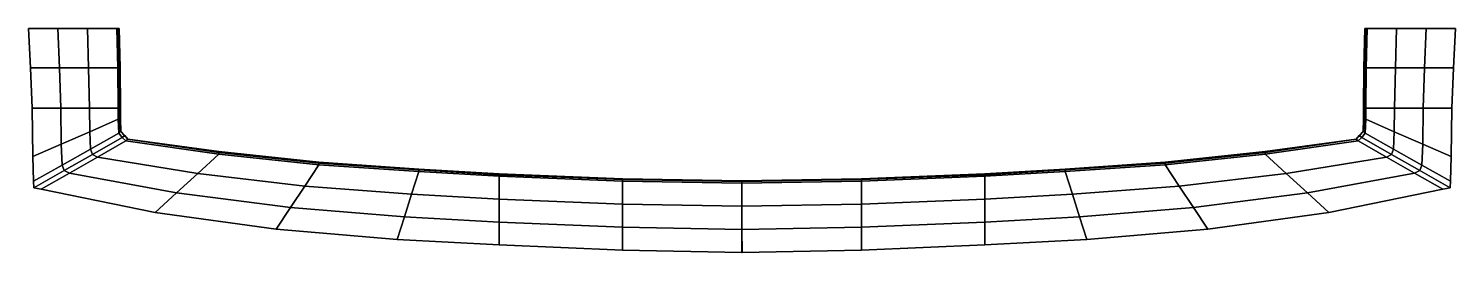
# Model space of a CAD drawing. Extents: x -102 to 103, y -32 to 0.
import ezdxf

# ---------------------------------------------------------------- set-up
doc = ezdxf.new("R2010")
doc.units = 0
doc.layers.add('METAL', color=40, linetype='CONTINUOUS')

msp = doc.modelspace()

# ---------------------------------------------------------------- meshes
at = {"layer": 'METAL'}
mesh = msp.add_polyface(dxfattribs=at)
corners = [(-101.97, -11.43, -2.2), (-101.97, -11.43, -0.18), (-102.24, -5.67, -0.18), (-102.24, -5.67, -2.47), (-89.43, 0, -0.18), (-89.3, -5.67, -0.18), (-89.47, -5.67, -2.47), (-89.6, 0, -2.59), (-93.84, -5.67, -4.76), (-89.65, -5.67, -4.76), (-89.59, -11.43, -4.22), (-93.71, -11.43, -4.22), (-89.57, -13.04, -4.09), (-93.67, -14.84, -3.68), (-98.04, -5.67, -4.76), (-102.24, -5.67, -4.76), (-102.5, 0, -5), (-98.26, 0, -5), (-97.84, -11.43, -4.22), (-101.97, -11.43, -4.22), (-94.02, 0, -5), (-89.78, 0, -5), (-102.24, -5.67, -4.76), (-101.97, -11.43, -4.22), (-89.59, -11.43, -4.22), (-89.65, -5.67, -4.76), (-89.41, -11.43, -2.2), (-89.23, -11.43, -0.18), (-102.5, 0, -2.59), (-102.5, 0, -5), (-102.5, 0, -0.18), (-89.57, -13.04, -4.09), (-89.39, -13.04, -2.14), (-89.22, -13.04, -0.18), (-89.78, 0, -5), (-98.26, 0, -5), (-102.5, 0, -5), (-102.5, 0, -2.59), (-98.26, 0, -2.59), (-102.5, 0, -0.18), (-98.26, 0, -0.18), (-94.02, 0, -5), (-94.02, 0, -2.59), (-94.02, 0, -0.18), (-89.78, 0, -5), (-89.6, 0, -2.59), (-89.43, 0, -0.18), (-101.97, -11.43, 1.84), (-102.24, -5.67, 2.11), (-89.6, 0, 2.23), (-89.47, -5.67, 2.11), (-93.84, -5.67, 4.39), (-93.71, -11.43, 3.86), (-89.59, -11.43, 3.86), (-89.65, -5.67, 4.39), (-93.67, -14.84, 3.31), (-89.57, -13.04, 3.73), (-98.04, -5.67, 4.39), (-98.26, 0, 4.64), (-102.5, 0, 4.64), (-102.24, -5.67, 4.39), (-97.84, -11.43, 3.86), (-101.97, -11.43, 3.86), (-97.78, -16.64, 2.9), (-94.02, 0, 4.64), (-89.78, 0, 4.64), (-101.97, -11.43, 3.86), (-102.24, -5.67, 4.39), (-89.59, -11.43, 3.86), (-89.41, -11.43, 1.84), (-89.65, -5.67, 4.39), (-102.5, 0, 2.23), (-102.5, 0, 4.64), (-89.57, -13.04, 3.73), (-89.39, -13.04, 1.78), (-89.78, 0, 4.64), (-98.26, 0, 4.64), (-98.26, 0, 2.23), (-102.5, 0, 2.23), (-102.5, 0, 4.64), (-94.02, 0, 4.64), (-94.02, 0, 2.23), (-89.78, 0, 4.64), (-89.6, 0, 2.23)]
mesh.append_faces([[corners[k] for k in face] for face in [(0, 1, 2, 3), (4, 5, 6, 7), (8, 9, 10, 11), (11, 10, 12, 13), (14, 15, 16, 17), (14, 8, 11, 18), (15, 14, 18, 19), (8, 14, 17, 20), (9, 8, 20, 21), (3, 22, 23, 0), (24, 25, 6, 26), (26, 6, 5, 27), (28, 29, 22, 3), (30, 28, 3, 2), (31, 24, 26, 32), (32, 26, 27, 33), (25, 34, 7, 6), (35, 36, 37, 38), (38, 37, 39, 40), (41, 35, 38, 42), (42, 38, 40, 43), (44, 41, 42, 45), (45, 42, 43, 46), (47, 48, 2, 1), (4, 49, 50, 5), (51, 52, 53, 54), (52, 55, 56, 53), (57, 58, 59, 60), (57, 61, 52, 51), (60, 62, 61, 57), (61, 63, 55, 52), (51, 64, 58, 57), (54, 65, 64, 51), (48, 47, 66, 67), (68, 69, 50, 70), (69, 27, 5, 50), (71, 48, 67, 72), (30, 2, 48, 71), (73, 74, 69, 68), (74, 33, 27, 69), (70, 50, 49, 75), (76, 77, 78, 79), (77, 40, 39, 78), (80, 81, 77, 76), (81, 43, 40, 77), (82, 83, 81, 80), (83, 46, 43, 81)]])
mesh = msp.add_polyface(dxfattribs=at)
corners = [(102.69, -11.43, -2.2), (102.96, -5.67, -2.47), (102.96, -5.67, -0.18), (102.69, -11.43, -0.18), (90.15, 0, -0.18), (90.32, 0, -2.59), (90.19, -5.67, -2.47), (90.02, -5.67, -0.18), (94.57, -5.67, -4.76), (94.43, -11.43, -4.22), (90.31, -11.43, -4.22), (90.37, -5.67, -4.76), (94.4, -14.84, -3.68), (90.29, -13.04, -4.09), (98.76, -5.67, -4.76), (98.98, 0, -5), (103.22, 0, -5), (102.96, -5.67, -4.76), (98.56, -11.43, -4.22), (102.69, -11.43, -4.22), (94.74, 0, -5), (90.5, 0, -5), (102.69, -11.43, -4.22), (102.96, -5.67, -4.76), (90.31, -11.43, -4.22), (90.13, -11.43, -2.2), (90.37, -5.67, -4.76), (89.96, -11.43, -0.18), (103.22, 0, -2.59), (103.22, 0, -5), (103.22, 0, -0.18), (90.29, -13.04, -4.09), (90.12, -13.04, -2.14), (89.94, -13.04, -0.18), (90.5, 0, -5), (98.98, 0, -5), (98.98, 0, -2.59), (103.22, 0, -2.59), (103.22, 0, -5), (98.98, 0, -0.18), (103.22, 0, -0.18), (94.74, 0, -5), (94.74, 0, -2.59), (94.74, 0, -0.18), (90.5, 0, -5), (90.32, 0, -2.59), (90.15, 0, -0.18), (102.69, -11.43, 1.84), (102.96, -5.67, 2.11), (90.19, -5.67, 2.11), (90.32, 0, 2.23), (94.57, -5.67, 4.39), (90.37, -5.67, 4.39), (90.31, -11.43, 3.86), (94.43, -11.43, 3.86), (90.29, -13.04, 3.73), (94.4, -14.84, 3.31), (98.76, -5.67, 4.39), (102.96, -5.67, 4.39), (103.22, 0, 4.64), (98.98, 0, 4.64), (98.56, -11.43, 3.86), (102.69, -11.43, 3.86), (98.5, -16.64, 2.9), (94.74, 0, 4.64), (90.5, 0, 4.64), (102.96, -5.67, 4.39), (102.69, -11.43, 3.86), (90.31, -11.43, 3.86), (90.37, -5.67, 4.39), (90.13, -11.43, 1.84), (103.22, 0, 2.23), (103.22, 0, 4.64), (90.29, -13.04, 3.73), (90.12, -13.04, 1.78), (90.5, 0, 4.64), (98.98, 0, 4.64), (103.22, 0, 4.64), (103.22, 0, 2.23), (98.98, 0, 2.23), (94.74, 0, 4.64), (94.74, 0, 2.23), (90.5, 0, 4.64), (90.32, 0, 2.23)]
mesh.append_faces([[corners[k] for k in face] for face in [(0, 1, 2, 3), (4, 5, 6, 7), (8, 9, 10, 11), (9, 12, 13, 10), (14, 15, 16, 17), (14, 18, 9, 8), (17, 19, 18, 14), (8, 20, 15, 14), (11, 21, 20, 8), (1, 0, 22, 23), (24, 25, 6, 26), (25, 27, 7, 6), (28, 1, 23, 29), (30, 2, 1, 28), (31, 32, 25, 24), (32, 33, 27, 25), (26, 6, 5, 34), (35, 36, 37, 38), (36, 39, 40, 37), (41, 42, 36, 35), (42, 43, 39, 36), (44, 45, 42, 41), (45, 46, 43, 42), (47, 3, 2, 48), (4, 7, 49, 50), (51, 52, 53, 54), (54, 53, 55, 56), (57, 58, 59, 60), (57, 51, 54, 61), (58, 57, 61, 62), (61, 54, 56, 63), (51, 57, 60, 64), (52, 51, 64, 65), (48, 66, 67, 47), (68, 69, 49, 70), (70, 49, 7, 27), (71, 72, 66, 48), (30, 71, 48, 2), (73, 68, 70, 74), (74, 70, 27, 33), (69, 75, 50, 49), (76, 77, 78, 79), (79, 78, 40, 39), (80, 76, 79, 81), (81, 79, 39, 43), (82, 80, 81, 83), (83, 81, 43, 46)]])
mesh = msp.add_polyface(dxfattribs=at)
corners = [(-101.8, -21.98, -1.04), (-101.8, -21.98, -0.18), (-101.88, -18.43, -0.18), (-101.88, -18.43, -1.51), (-101.97, -11.43, -0.18), (-101.97, -11.43, -2.2), (-93.67, -14.84, -3.68), (-89.57, -13.04, -4.09), (-89.5, -15.06, -3.55), (-93.57, -17.37, -3), (-81.17, -23.66, -2.32), (-84.22, -26.47, -1.65), (-100.68, -23.11, -1.65), (-96.61, -20.82, -2.2), (-97.78, -16.64, -3.26), (-97.64, -19.67, -2.45), (-101.88, -18.43, -2.84), (-101.8, -21.98, -1.9), (-97.84, -11.43, -4.22), (-93.71, -11.43, -4.22), (-101.97, -11.43, -4.22), (-101.75, -22.9, -0.95), (-101.75, -22.9, -0.18), (-101.8, -21.98, -0.18), (-101.8, -21.98, -1.04), (-93.29, -18.13, -2.81), (-93.57, -17.37, -3), (-89.5, -15.06, -3.55), (-89.02, -15.67, -3.36), (-97.36, -20.44, -2.26), (-96.61, -20.82, -2.2), (-100.68, -23.11, -1.65), (-101.75, -22.9, -1.71), (-97.36, -20.44, -2.26), (-97.64, -19.67, -2.45), (-93.57, -17.37, -3), (-93.29, -18.13, -2.81), (-100.68, -23.11, -0.91), (-100.68, -23.11, -0.18), (-101.75, -22.9, -0.18), (-101.75, -22.9, -0.95), (-92.54, -18.49, -2.75), (-93.29, -18.13, -2.81), (-89.02, -15.67, -3.36), (-88.47, -16.17, -3.29), (-97.64, -19.67, -2.45), (-97.36, -20.44, -2.26), (-101.75, -22.9, -1.71), (-101.8, -21.98, -1.9), (-96.61, -20.82, -2.2), (-97.36, -20.44, -2.26), (-93.29, -18.13, -2.81), (-92.54, -18.49, -2.75), (-101.88, -18.43, -2.84), (-101.8, -21.98, -1.9), (-101.97, -11.43, -4.22), (-89.5, -15.06, -3.55), (-89.57, -13.04, -4.09), (-89.39, -13.04, -2.14), (-89.24, -14.83, -1.87), (-89.22, -13.04, -0.18), (-89.2, -14.74, -0.18), (-100.68, -23.11, -1.65), (-84.22, -26.47, -1.65), (-84.22, -26.47, -0.91), (-100.68, -23.11, -0.91), (-84.22, -26.47, -0.18), (-100.68, -23.11, -0.18), (-101.8, -21.98, -1.9), (-101.75, -22.9, -1.71), (-101.75, -22.9, -1.71), (-100.68, -23.11, -1.65), (-101.8, -21.98, 0.68), (-101.88, -18.43, 1.15), (-101.97, -11.43, 1.84), (-93.67, -14.84, 3.31), (-93.57, -17.37, 2.64), (-89.5, -15.06, 3.19), (-89.57, -13.04, 3.73), (-81.17, -23.66, 1.95), (-96.61, -20.82, 1.84), (-100.68, -23.11, 1.28), (-84.22, -26.47, 1.28), (-97.78, -16.64, 2.9), (-97.64, -19.67, 2.09), (-101.88, -18.43, 2.48), (-101.8, -21.98, 1.54), (-101.97, -11.43, 3.86), (-97.84, -11.43, 3.86), (-101.75, -22.9, 0.58), (-101.8, -21.98, 0.68), (-93.29, -18.13, 2.45), (-89.02, -15.67, 3), (-89.5, -15.06, 3.19), (-93.57, -17.37, 2.64), (-97.36, -20.44, 1.9), (-101.75, -22.9, 1.35), (-100.68, -23.11, 1.28), (-96.61, -20.82, 1.84), (-97.36, -20.44, 1.9), (-93.29, -18.13, 2.45), (-93.57, -17.37, 2.64), (-97.64, -19.67, 2.09), (-100.68, -23.11, 0.55), (-101.75, -22.9, 0.58), (-92.54, -18.49, 2.39), (-88.47, -16.17, 2.93), (-89.02, -15.67, 3), (-93.29, -18.13, 2.45), (-97.64, -19.67, 2.09), (-101.8, -21.98, 1.54), (-101.75, -22.9, 1.35), (-97.36, -20.44, 1.9), (-96.61, -20.82, 1.84), (-92.54, -18.49, 2.39), (-93.29, -18.13, 2.45), (-97.36, -20.44, 1.9), (-101.8, -21.98, 1.54), (-101.88, -18.43, 2.48), (-101.97, -11.43, 3.86), (-89.5, -15.06, 3.19), (-89.24, -14.83, 1.5), (-89.39, -13.04, 1.78), (-89.57, -13.04, 3.73), (-100.68, -23.11, 1.28), (-100.68, -23.11, 0.55), (-84.22, -26.47, 0.55), (-84.22, -26.47, 1.28), (-101.75, -22.9, 1.35), (-101.8, -21.98, 1.54), (-100.68, -23.11, 1.28), (-101.75, -22.9, 1.35)]
mesh.append_faces([[corners[k] for k in face] for face in [(0, 1, 2, 3), (3, 2, 4, 5), (6, 7, 8, 9), (10, 11, 12, 13), (14, 6, 9, 15), (16, 14, 15, 17), (18, 19, 6, 14), (20, 18, 14, 16), (21, 22, 23, 24), (25, 26, 27, 28), (29, 30, 31, 32), (33, 34, 35, 36), (37, 38, 39, 40), (41, 42, 43, 44), (45, 46, 47, 48), (49, 50, 51, 52), (3, 53, 54, 0), (5, 55, 53, 3), (56, 57, 58, 59), (59, 58, 60, 61), (62, 63, 64, 65), (65, 64, 66, 67), (24, 68, 69, 21), (40, 70, 71, 37), (72, 73, 2, 1), (73, 74, 4, 2), (75, 76, 77, 78), (79, 80, 81, 82), (83, 84, 76, 75), (85, 86, 84, 83), (87, 85, 83, 88), (89, 90, 23, 22), (91, 92, 93, 94), (95, 96, 97, 98), (99, 100, 101, 102), (103, 104, 39, 38), (105, 106, 107, 108), (109, 110, 111, 112), (113, 114, 115, 116), (73, 72, 117, 118), (74, 73, 118, 119), (120, 121, 122, 123), (121, 61, 60, 122), (124, 125, 126, 127), (125, 67, 66, 126), (90, 89, 128, 129), (104, 103, 130, 131)]])
mesh = msp.add_polyface(dxfattribs=at)
corners = [(102.52, -21.98, -1.04), (102.6, -18.43, -1.51), (102.6, -18.43, -0.18), (102.52, -21.98, -0.18), (102.69, -11.43, -2.2), (102.69, -11.43, -0.18), (94.4, -14.84, -3.68), (94.29, -17.37, -3), (90.22, -15.06, -3.55), (90.29, -13.04, -4.09), (81.89, -23.66, -2.32), (97.33, -20.82, -2.2), (101.4, -23.11, -1.65), (84.95, -26.47, -1.65), (98.5, -16.64, -3.26), (98.36, -19.67, -2.45), (102.6, -18.43, -2.84), (102.52, -21.98, -1.9), (98.56, -11.43, -4.22), (94.43, -11.43, -4.22), (102.69, -11.43, -4.22), (102.47, -22.9, -0.95), (102.52, -21.98, -1.04), (102.52, -21.98, -0.18), (102.47, -22.9, -0.18), (94.01, -18.13, -2.81), (89.74, -15.67, -3.36), (90.22, -15.06, -3.55), (94.29, -17.37, -3), (98.08, -20.44, -2.26), (102.47, -22.9, -1.71), (101.4, -23.11, -1.65), (97.33, -20.82, -2.2), (98.08, -20.44, -2.26), (94.01, -18.13, -2.81), (94.29, -17.37, -3), (98.36, -19.67, -2.45), (101.4, -23.11, -0.91), (102.47, -22.9, -0.95), (102.47, -22.9, -0.18), (101.4, -23.11, -0.18), (93.26, -18.49, -2.75), (89.19, -16.17, -3.29), (89.74, -15.67, -3.36), (94.01, -18.13, -2.81), (98.36, -19.67, -2.45), (102.52, -21.98, -1.9), (102.47, -22.9, -1.71), (98.08, -20.44, -2.26), (97.33, -20.82, -2.2), (93.26, -18.49, -2.75), (94.01, -18.13, -2.81), (98.08, -20.44, -2.26), (102.52, -21.98, -1.9), (102.6, -18.43, -2.84), (102.69, -11.43, -4.22), (90.22, -15.06, -3.55), (89.96, -14.83, -1.87), (90.12, -13.04, -2.14), (90.29, -13.04, -4.09), (89.93, -14.74, -0.18), (89.94, -13.04, -0.18), (101.4, -23.11, -1.65), (101.4, -23.11, -0.91), (84.95, -26.47, -0.91), (84.95, -26.47, -1.65), (101.4, -23.11, -0.18), (84.95, -26.47, -0.18), (102.47, -22.9, -1.71), (102.52, -21.98, -1.9), (101.4, -23.11, -1.65), (102.47, -22.9, -1.71), (102.52, -21.98, 0.68), (102.6, -18.43, 1.15), (102.69, -11.43, 1.84), (94.4, -14.84, 3.31), (90.29, -13.04, 3.73), (90.22, -15.06, 3.19), (94.29, -17.37, 2.64), (81.89, -23.66, 1.95), (84.95, -26.47, 1.28), (101.4, -23.11, 1.28), (97.33, -20.82, 1.84), (98.5, -16.64, 2.9), (98.36, -19.67, 2.09), (102.6, -18.43, 2.48), (102.52, -21.98, 1.54), (102.69, -11.43, 3.86), (98.56, -11.43, 3.86), (102.47, -22.9, 0.58), (102.52, -21.98, 0.68), (94.01, -18.13, 2.45), (94.29, -17.37, 2.64), (90.22, -15.06, 3.19), (89.74, -15.67, 3), (98.08, -20.44, 1.9), (97.33, -20.82, 1.84), (101.4, -23.11, 1.28), (102.47, -22.9, 1.35), (98.08, -20.44, 1.9), (98.36, -19.67, 2.09), (94.29, -17.37, 2.64), (94.01, -18.13, 2.45), (101.4, -23.11, 0.55), (102.47, -22.9, 0.58), (93.26, -18.49, 2.39), (94.01, -18.13, 2.45), (89.74, -15.67, 3), (89.19, -16.17, 2.93), (98.36, -19.67, 2.09), (98.08, -20.44, 1.9), (102.47, -22.9, 1.35), (102.52, -21.98, 1.54), (97.33, -20.82, 1.84), (98.08, -20.44, 1.9), (94.01, -18.13, 2.45), (93.26, -18.49, 2.39), (102.6, -18.43, 2.48), (102.52, -21.98, 1.54), (102.69, -11.43, 3.86), (90.22, -15.06, 3.19), (90.29, -13.04, 3.73), (90.12, -13.04, 1.78), (89.96, -14.83, 1.5), (101.4, -23.11, 1.28), (84.95, -26.47, 1.28), (84.95, -26.47, 0.55), (101.4, -23.11, 0.55), (102.52, -21.98, 1.54), (102.47, -22.9, 1.35), (102.47, -22.9, 1.35), (101.4, -23.11, 1.28)]
mesh.append_faces([[corners[k] for k in face] for face in [(0, 1, 2, 3), (1, 4, 5, 2), (6, 7, 8, 9), (10, 11, 12, 13), (14, 15, 7, 6), (16, 17, 15, 14), (18, 14, 6, 19), (20, 16, 14, 18), (21, 22, 23, 24), (25, 26, 27, 28), (29, 30, 31, 32), (33, 34, 35, 36), (37, 38, 39, 40), (41, 42, 43, 44), (45, 46, 47, 48), (49, 50, 51, 52), (1, 0, 53, 54), (4, 1, 54, 55), (56, 57, 58, 59), (57, 60, 61, 58), (62, 63, 64, 65), (63, 66, 67, 64), (22, 21, 68, 69), (38, 37, 70, 71), (72, 3, 2, 73), (73, 2, 5, 74), (75, 76, 77, 78), (79, 80, 81, 82), (83, 75, 78, 84), (85, 83, 84, 86), (87, 88, 83, 85), (89, 24, 23, 90), (91, 92, 93, 94), (95, 96, 97, 98), (99, 100, 101, 102), (103, 40, 39, 104), (105, 106, 107, 108), (109, 110, 111, 112), (113, 114, 115, 116), (73, 117, 118, 72), (74, 119, 117, 73), (120, 121, 122, 123), (123, 122, 61, 60), (124, 125, 126, 127), (127, 126, 67, 66), (90, 128, 129, 89), (104, 130, 131, 103)]])
mesh = msp.add_polyface(dxfattribs=at)
corners = [(-66.79, -28.85, -0.18), (-84.22, -26.47, -0.18), (-84.22, -26.47, -0.91), (-66.79, -28.85, -0.91), (-49.36, -30.34, -0.18), (-66.79, -28.85, -0.18), (-66.79, -28.85, -0.91), (-49.36, -30.34, -0.91), (-88.18, -15.89, -0.18), (-75.05, -17.7, -0.18), (-75.05, -17.82, -1.7), (-88.21, -15.93, -1.73), (-78.11, -20.86, -2.84), (-75.05, -18.05, -3.21), (-60.64, -19.59, -3.24), (-62.69, -22.67, -2.85), (-62.69, -22.67, -2.85), (-60.64, -19.59, -3.24), (-46.23, -20.56, -3.14), (-47.28, -23.82, -2.79), (-81.17, -23.66, -2.32), (-78.11, -20.86, -2.84), (-62.69, -22.67, -2.85), (-64.74, -25.76, -2.32), (-84.22, -26.47, -1.65), (-81.17, -23.66, -2.32), (-64.74, -25.76, -2.32), (-66.79, -28.85, -1.65), (-64.74, -25.76, -2.32), (-62.69, -22.67, -2.85), (-47.28, -23.82, -2.79), (-48.32, -27.08, -2.29), (-66.79, -28.85, -1.65), (-64.74, -25.76, -2.32), (-48.32, -27.08, -2.29), (-49.36, -30.34, -1.65), (-78.11, -20.86, -2.84), (-81.17, -23.66, -2.32), (-96.61, -20.82, -2.2), (-92.54, -18.49, -2.75), (-75.05, -18.05, -3.21), (-78.11, -20.86, -2.84), (-92.54, -18.49, -2.75), (-88.47, -16.17, -3.29), (-84.22, -26.47, -1.65), (-66.79, -28.85, -1.65), (-60.64, -19.59, -3.24), (-75.05, -18.05, -3.21), (-75.05, -17.82, -1.7), (-60.64, -19.36, -1.71), (-60.64, -19.36, -1.71), (-75.05, -17.82, -1.7), (-75.05, -17.7, -0.18), (-60.64, -19.24, -0.18), (-34.66, -31.12, -0.91), (-49.36, -30.34, -0.91), (-49.36, -30.34, -1.65), (-34.66, -31.12, -1.65), (-66.79, -28.85, -1.65), (-49.36, -30.34, -1.65), (-46.23, -20.56, -3.14), (-60.64, -19.59, -3.24), (-60.64, -19.36, -1.71), (-46.23, -20.32, -1.66), (-46.23, -20.32, -1.66), (-60.64, -19.36, -1.71), (-60.64, -19.24, -0.18), (-46.23, -20.21, -0.18), (-75.05, -18.05, -3.21), (-88.47, -16.17, -3.29), (-88.21, -15.93, -1.73), (-75.05, -17.82, -1.7), (-89.02, -15.67, -3.36), (-89.5, -15.06, -3.55), (-89.24, -14.83, -1.87), (-88.66, -15.41, -1.77), (-88.66, -15.41, -1.77), (-89.24, -14.83, -1.87), (-89.2, -14.74, -0.18), (-88.6, -15.37, -0.18), (-88.47, -16.17, -3.29), (-89.02, -15.67, -3.36), (-88.66, -15.41, -1.77), (-88.21, -15.93, -1.73), (-88.21, -15.93, -1.73), (-88.66, -15.41, -1.77), (-88.6, -15.37, -0.18), (-88.18, -15.89, -0.18), (-66.79, -28.85, 0.55), (-84.22, -26.47, 0.55), (-49.36, -30.34, 0.55), (-66.79, -28.85, 0.55), (-88.18, -15.89, -0.18), (-88.21, -15.93, 1.37), (-75.05, -17.82, 1.34), (-75.05, -17.7, -0.18), (-78.11, -20.86, 2.48), (-62.69, -22.67, 2.49), (-60.64, -19.59, 2.87), (-75.05, -18.05, 2.85), (-62.69, -22.67, 2.49), (-47.28, -23.82, 2.43), (-46.23, -20.56, 2.78), (-60.64, -19.59, 2.87), (-81.17, -23.66, 1.95), (-64.74, -25.76, 1.96), (-62.69, -22.67, 2.49), (-78.11, -20.86, 2.48), (-84.22, -26.47, 1.28), (-66.79, -28.85, 1.28), (-64.74, -25.76, 1.96), (-81.17, -23.66, 1.95), (-64.74, -25.76, 1.96), (-48.32, -27.08, 1.93), (-47.28, -23.82, 2.43), (-62.69, -22.67, 2.49), (-66.79, -28.85, 1.28), (-49.36, -30.34, 1.28), (-48.32, -27.08, 1.93), (-64.74, -25.76, 1.96), (-78.11, -20.86, 2.48), (-92.54, -18.49, 2.39), (-96.61, -20.82, 1.84), (-81.17, -23.66, 1.95), (-75.05, -18.05, 2.85), (-88.47, -16.17, 2.93), (-92.54, -18.49, 2.39), (-78.11, -20.86, 2.48), (-84.22, -26.47, 1.28), (-66.79, -28.85, 1.28), (-60.64, -19.59, 2.87), (-60.64, -19.36, 1.35), (-75.05, -17.82, 1.34), (-75.05, -18.05, 2.85), (-60.64, -19.36, 1.35), (-60.64, -19.24, -0.18), (-75.05, -17.7, -0.18), (-75.05, -17.82, 1.34), (-49.36, -30.34, 1.28), (-49.36, -30.34, 0.55), (-34.66, -31.12, 0.55), (-34.66, -31.12, 1.28), (-66.79, -28.85, 1.28), (-49.36, -30.34, 1.28), (-46.23, -20.56, 2.78), (-46.23, -20.32, 1.3), (-60.64, -19.36, 1.35), (-60.64, -19.59, 2.87), (-46.23, -20.32, 1.3), (-46.23, -20.21, -0.18), (-60.64, -19.24, -0.18), (-60.64, -19.36, 1.35), (-75.05, -18.05, 2.85), (-75.05, -17.82, 1.34), (-88.21, -15.93, 1.37), (-88.47, -16.17, 2.93), (-89.02, -15.67, 3), (-88.66, -15.41, 1.41), (-89.24, -14.83, 1.5), (-89.5, -15.06, 3.19), (-88.66, -15.41, 1.41), (-88.6, -15.37, -0.18), (-89.2, -14.74, -0.18), (-89.24, -14.83, 1.5), (-88.47, -16.17, 2.93), (-88.21, -15.93, 1.37), (-88.66, -15.41, 1.41), (-89.02, -15.67, 3), (-88.21, -15.93, 1.37), (-88.18, -15.89, -0.18), (-88.6, -15.37, -0.18), (-88.66, -15.41, 1.41), (-34.66, -31.12, -0.18), (-49.36, -30.34, -0.18)]
mesh.append_faces([[corners[k] for k in face] for face in [(0, 1, 2, 3), (4, 5, 6, 7), (8, 9, 10, 11), (12, 13, 14, 15), (16, 17, 18, 19), (20, 21, 22, 23), (24, 25, 26, 27), (28, 29, 30, 31), (32, 33, 34, 35), (36, 37, 38, 39), (40, 41, 42, 43), (44, 45, 3, 2), (46, 47, 48, 49), (50, 51, 52, 53), (54, 55, 56, 57), (58, 59, 7, 6), (60, 61, 62, 63), (64, 65, 66, 67), (68, 69, 70, 71), (72, 73, 74, 75), (76, 77, 78, 79), (80, 81, 82, 83), (84, 85, 86, 87), (0, 88, 89, 1), (4, 90, 91, 5), (92, 93, 94, 95), (96, 97, 98, 99), (100, 101, 102, 103), (104, 105, 106, 107), (108, 109, 110, 111), (112, 113, 114, 115), (116, 117, 118, 119), (120, 121, 122, 123), (124, 125, 126, 127), (128, 89, 88, 129), (130, 131, 132, 133), (134, 135, 136, 137), (138, 139, 140, 141), (142, 91, 90, 143), (144, 145, 146, 147), (148, 149, 150, 151), (152, 153, 154, 155), (156, 157, 158, 159), (160, 161, 162, 163), (164, 165, 166, 167), (168, 169, 170, 171), (55, 54, 172, 173)]])
mesh = msp.add_polyface(dxfattribs=at)
corners = [(67.51, -28.85, -0.18), (67.51, -28.85, -0.91), (84.95, -26.47, -0.91), (84.95, -26.47, -0.18), (50.08, -30.34, -0.18), (50.08, -30.34, -0.91), (67.51, -28.85, -0.91), (67.51, -28.85, -0.18), (88.9, -15.89, -0.18), (88.93, -15.93, -1.73), (75.77, -17.82, -1.7), (75.77, -17.7, -0.18), (78.83, -20.86, -2.84), (63.41, -22.67, -2.85), (61.36, -19.59, -3.24), (75.77, -18.05, -3.21), (63.41, -22.67, -2.85), (48, -23.82, -2.79), (46.96, -20.56, -3.14), (61.36, -19.59, -3.24), (81.89, -23.66, -2.32), (65.46, -25.76, -2.32), (63.41, -22.67, -2.85), (78.83, -20.86, -2.84), (84.95, -26.47, -1.65), (67.51, -28.85, -1.65), (65.46, -25.76, -2.32), (81.89, -23.66, -2.32), (65.46, -25.76, -2.32), (49.04, -27.08, -2.29), (48, -23.82, -2.79), (63.41, -22.67, -2.85), (67.51, -28.85, -1.65), (50.08, -30.34, -1.65), (49.04, -27.08, -2.29), (65.46, -25.76, -2.32), (78.83, -20.86, -2.84), (93.26, -18.49, -2.75), (97.33, -20.82, -2.2), (81.89, -23.66, -2.32), (75.77, -18.05, -3.21), (89.19, -16.17, -3.29), (93.26, -18.49, -2.75), (78.83, -20.86, -2.84), (84.95, -26.47, -1.65), (67.51, -28.85, -1.65), (61.36, -19.59, -3.24), (61.36, -19.36, -1.71), (75.77, -17.82, -1.7), (75.77, -18.05, -3.21), (61.36, -19.36, -1.71), (61.36, -19.24, -0.18), (75.77, -17.7, -0.18), (75.77, -17.82, -1.7), (67.51, -28.85, -1.65), (50.08, -30.34, -1.65), (46.96, -20.56, -3.14), (46.96, -20.32, -1.66), (61.36, -19.36, -1.71), (61.36, -19.59, -3.24), (46.96, -20.32, -1.66), (46.96, -20.21, -0.18), (61.36, -19.24, -0.18), (61.36, -19.36, -1.71), (75.77, -18.05, -3.21), (75.77, -17.82, -1.7), (88.93, -15.93, -1.73), (89.19, -16.17, -3.29), (89.74, -15.67, -3.36), (89.38, -15.41, -1.77), (89.96, -14.83, -1.87), (90.22, -15.06, -3.55), (89.38, -15.41, -1.77), (89.33, -15.37, -0.18), (89.93, -14.74, -0.18), (89.96, -14.83, -1.87), (89.19, -16.17, -3.29), (88.93, -15.93, -1.73), (89.38, -15.41, -1.77), (89.74, -15.67, -3.36), (88.93, -15.93, -1.73), (88.9, -15.89, -0.18), (89.33, -15.37, -0.18), (89.38, -15.41, -1.77), (84.95, -26.47, 0.55), (67.51, -28.85, 0.55), (67.51, -28.85, 0.55), (50.08, -30.34, 0.55), (88.9, -15.89, -0.18), (75.77, -17.7, -0.18), (75.77, -17.82, 1.34), (88.93, -15.93, 1.37), (78.83, -20.86, 2.48), (75.77, -18.05, 2.85), (61.36, -19.59, 2.87), (63.41, -22.67, 2.49), (63.41, -22.67, 2.49), (61.36, -19.59, 2.87), (46.96, -20.56, 2.78), (48, -23.82, 2.43), (81.89, -23.66, 1.95), (78.83, -20.86, 2.48), (63.41, -22.67, 2.49), (65.46, -25.76, 1.96), (84.95, -26.47, 1.28), (81.89, -23.66, 1.95), (65.46, -25.76, 1.96), (67.51, -28.85, 1.28), (65.46, -25.76, 1.96), (63.41, -22.67, 2.49), (48, -23.82, 2.43), (49.04, -27.08, 1.93), (67.51, -28.85, 1.28), (65.46, -25.76, 1.96), (49.04, -27.08, 1.93), (50.08, -30.34, 1.28), (78.83, -20.86, 2.48), (81.89, -23.66, 1.95), (97.33, -20.82, 1.84), (93.26, -18.49, 2.39), (75.77, -18.05, 2.85), (78.83, -20.86, 2.48), (93.26, -18.49, 2.39), (89.19, -16.17, 2.93), (84.95, -26.47, 1.28), (67.51, -28.85, 1.28), (61.36, -19.59, 2.87), (75.77, -18.05, 2.85), (75.77, -17.82, 1.34), (61.36, -19.36, 1.35), (61.36, -19.36, 1.35), (75.77, -17.82, 1.34), (75.77, -17.7, -0.18), (61.36, -19.24, -0.18), (50.08, -30.34, 1.28), (35.39, -31.12, 1.28), (35.39, -31.12, 0.55), (50.08, -30.34, 0.55), (67.51, -28.85, 1.28), (50.08, -30.34, 1.28), (46.96, -20.56, 2.78), (61.36, -19.59, 2.87), (61.36, -19.36, 1.35), (46.96, -20.32, 1.3), (46.96, -20.32, 1.3), (61.36, -19.36, 1.35), (61.36, -19.24, -0.18), (46.96, -20.21, -0.18), (75.77, -18.05, 2.85), (89.19, -16.17, 2.93), (88.93, -15.93, 1.37), (75.77, -17.82, 1.34), (89.74, -15.67, 3), (90.22, -15.06, 3.19), (89.96, -14.83, 1.5), (89.38, -15.41, 1.41), (89.38, -15.41, 1.41), (89.96, -14.83, 1.5), (89.93, -14.74, -0.18), (89.33, -15.37, -0.18), (89.19, -16.17, 2.93), (89.74, -15.67, 3), (89.38, -15.41, 1.41), (88.93, -15.93, 1.37), (88.93, -15.93, 1.37), (89.38, -15.41, 1.41), (89.33, -15.37, -0.18), (88.9, -15.89, -0.18), (50.08, -30.34, -0.91), (50.08, -30.34, -0.18), (35.39, -31.12, -0.18), (35.39, -31.12, -0.91)]
mesh.append_faces([[corners[k] for k in face] for face in [(0, 1, 2, 3), (4, 5, 6, 7), (8, 9, 10, 11), (12, 13, 14, 15), (16, 17, 18, 19), (20, 21, 22, 23), (24, 25, 26, 27), (28, 29, 30, 31), (32, 33, 34, 35), (36, 37, 38, 39), (40, 41, 42, 43), (44, 2, 1, 45), (46, 47, 48, 49), (50, 51, 52, 53), (54, 6, 5, 55), (56, 57, 58, 59), (60, 61, 62, 63), (64, 65, 66, 67), (68, 69, 70, 71), (72, 73, 74, 75), (76, 77, 78, 79), (80, 81, 82, 83), (0, 3, 84, 85), (4, 7, 86, 87), (88, 89, 90, 91), (92, 93, 94, 95), (96, 97, 98, 99), (100, 101, 102, 103), (104, 105, 106, 107), (108, 109, 110, 111), (112, 113, 114, 115), (116, 117, 118, 119), (120, 121, 122, 123), (124, 125, 85, 84), (126, 127, 128, 129), (130, 131, 132, 133), (134, 135, 136, 137), (138, 139, 87, 86), (140, 141, 142, 143), (144, 145, 146, 147), (148, 149, 150, 151), (152, 153, 154, 155), (156, 157, 158, 159), (160, 161, 162, 163), (164, 165, 166, 167), (168, 169, 170, 171), (169, 137, 136, 170)]])
mesh = msp.add_polyface(dxfattribs=at)
corners = [(0.36, -25.56, 2.43), (0.36, -28.89, 1.93), (0.36, -28.89, 1.93), (-34.66, -31.12, -0.91), (-16.88, -31.91, -0.91), (-16.88, -31.91, -0.18), (-34.66, -31.12, -0.18), (-34.66, -27.84, -2.29), (-16.87, -28.6, -2.29), (-16.88, -31.91, -1.65), (-34.66, -31.12, -1.65), (0.36, -32.21, -0.91), (-16.88, -31.91, -0.91), (-16.88, -31.91, -1.65), (0.36, -32.21, -1.65), (-34.64, -21.26, -3.14), (-16.86, -21.97, -3.15), (-16.87, -25.29, -2.79), (-34.65, -24.55, -2.79), (-34.65, -24.55, -2.79), (-16.87, -25.29, -2.79), (-16.87, -28.6, -2.29), (-34.66, -27.84, -2.29), (-34.64, -21.03, -1.66), (-16.86, -21.74, -1.66), (-16.86, -21.97, -3.15), (-34.64, -21.26, -3.14), (-34.64, -20.92, -0.18), (-16.86, -21.63, -0.18), (-16.86, -21.74, -1.66), (-34.64, -21.03, -1.66), (-16.88, -31.91, 0.55), (-34.66, -31.12, 0.55), (-16.88, -31.91, 1.28), (-16.87, -28.6, 1.93), (-34.66, -27.84, 1.93), (-34.66, -31.12, 1.28), (0.36, -32.21, 1.28), (-16.88, -31.91, 1.28), (-16.88, -31.91, 0.55), (0.36, -32.21, 0.55), (-16.87, -25.29, 2.43), (-16.86, -21.97, 2.79), (-34.64, -21.26, 2.78), (-34.65, -24.55, 2.43), (-16.87, -28.6, 1.93), (-16.87, -25.29, 2.43), (-34.65, -24.55, 2.43), (-34.66, -27.84, 1.93), (-34.64, -21.26, 2.78), (-16.86, -21.97, 2.79), (-16.86, -21.74, 1.3), (-34.64, -21.03, 1.3), (-34.64, -21.03, 1.3), (-16.86, -21.74, 1.3), (-16.86, -21.63, -0.18), (-34.64, -20.92, -0.18), (-34.66, -31.12, -1.65), (-16.88, -31.91, -1.65), (-16.88, -31.91, 1.28), (-34.66, -31.12, 1.28), (-48.32, -27.08, -2.29), (-34.66, -27.84, -2.29), (-34.66, -31.12, -1.65), (-49.36, -30.34, -1.65), (-46.23, -20.56, -3.14), (-34.64, -21.26, -3.14), (-34.65, -24.55, -2.79), (-47.28, -23.82, -2.79), (-47.28, -23.82, -2.79), (-34.65, -24.55, -2.79), (-34.66, -27.84, -2.29), (-48.32, -27.08, -2.29), (-46.23, -20.32, -1.66), (-34.64, -21.03, -1.66), (-34.64, -21.26, -3.14), (-46.23, -20.56, -3.14), (-46.23, -20.21, -0.18), (-34.64, -20.92, -0.18), (-34.64, -21.03, -1.66), (-46.23, -20.32, -1.66), (-49.36, -30.34, -0.18), (-34.66, -31.12, -0.18), (-34.66, -31.12, 0.55), (-49.36, -30.34, 0.55), (-34.66, -31.12, 1.28), (-34.66, -27.84, 1.93), (-48.32, -27.08, 1.93), (-49.36, -30.34, 1.28), (-34.65, -24.55, 2.43), (-34.64, -21.26, 2.78), (-46.23, -20.56, 2.78), (-47.28, -23.82, 2.43), (-34.66, -27.84, 1.93), (-34.65, -24.55, 2.43), (-47.28, -23.82, 2.43), (-48.32, -27.08, 1.93), (-46.23, -20.56, 2.78), (-34.64, -21.26, 2.78), (-34.64, -21.03, 1.3), (-46.23, -20.32, 1.3), (-46.23, -20.32, 1.3), (-34.64, -21.03, 1.3), (-34.64, -20.92, -0.18), (-46.23, -20.21, -0.18), (0.36, -32.21, -0.91), (0.36, -32.21, -0.91), (0.36, -32.21, -1.65), (0.36, -32.21, -1.65), (0.36, -32.21, 1.28), (0.36, -32.21, 1.28), (0.36, -32.21, 0.55), (0.36, -32.21, 0.55), (0.36, -32.21, -0.18), (-16.88, -31.91, -0.18), (-16.87, -28.6, -2.29), (0.36, -28.89, -2.29), (0.36, -32.21, -1.65), (-16.88, -31.91, -1.65), (0.36, -32.21, 1.28), (0.36, -28.89, 1.93), (-16.87, -28.6, 1.93), (-16.88, -31.91, 1.28), (0.36, -32.21, -0.91), (0.36, -32.21, -0.91), (0.36, -32.21, -0.18), (0.36, -32.21, -0.18), (0.36, -28.89, -2.29), (0.36, -28.89, -2.29), (0.36, -32.21, -1.65), (0.36, -32.21, -1.65), (0.36, -32.21, 1.28), (0.36, -32.21, 1.28), (0.36, -28.89, 1.93), (0.36, -28.89, 1.93), (-16.86, -21.97, -3.15), (0.36, -22.24, -3.15), (0.36, -25.56, -2.8), (-16.87, -25.29, -2.79), (-16.86, -21.74, -1.66), (0.36, -22.01, -1.67), (0.36, -22.24, -3.15), (-16.86, -21.97, -3.15), (-16.86, -21.63, -0.18), (0.36, -21.89, -0.18), (0.36, -22.01, -1.67), (-16.86, -21.74, -1.66), (-16.87, -25.29, 2.43), (0.36, -25.56, 2.43), (0.36, -22.24, 2.79), (-16.86, -21.97, 2.79), (-16.86, -21.97, 2.79), (0.36, -22.24, 2.79), (0.36, -22.01, 1.3), (-16.86, -21.74, 1.3), (-16.86, -21.74, 1.3), (0.36, -22.01, 1.3), (0.36, -21.89, -0.18), (-16.86, -21.63, -0.18), (-16.87, -25.29, 2.43), (-16.87, -28.6, 1.93), (0.36, -28.89, 1.93), (0.36, -25.56, 2.43), (0.36, -28.89, -2.29), (0.36, -28.89, -2.29), (0.36, -28.89, -2.29), (-16.87, -28.6, -2.29), (-16.87, -25.29, -2.79), (0.36, -25.56, -2.8), (0.36, -28.89, -2.29)]
mesh.append_faces([[corners[k] for k in face] for face in [(0, 1, 2, 2), (3, 4, 5, 6), (7, 8, 9, 10), (11, 12, 13, 14), (15, 16, 17, 18), (19, 20, 21, 22), (23, 24, 25, 26), (27, 28, 29, 30), (6, 5, 31, 32), (33, 34, 35, 36), (37, 38, 39, 40), (41, 42, 43, 44), (45, 46, 47, 48), (49, 50, 51, 52), (53, 54, 55, 56), (4, 3, 57, 58), (59, 60, 32, 31), (61, 62, 63, 64), (65, 66, 67, 68), (69, 70, 71, 72), (73, 74, 75, 76), (77, 78, 79, 80), (81, 82, 83, 84), (85, 86, 87, 88), (89, 90, 91, 92), (93, 94, 95, 96), (97, 98, 99, 100), (101, 102, 103, 104), (105, 106, 107, 108), (109, 110, 111, 112), (12, 11, 113, 114), (115, 116, 117, 118), (114, 113, 40, 39), (119, 120, 121, 122), (123, 124, 125, 126), (127, 128, 129, 130), (126, 125, 112, 111), (131, 132, 133, 134), (135, 136, 137, 138), (139, 140, 141, 142), (143, 144, 145, 146), (147, 148, 149, 150), (151, 152, 153, 154), (155, 156, 157, 158), (159, 160, 161, 162), (163, 164, 165, 165), (166, 167, 168, 169)]])
mesh = msp.add_polyface(dxfattribs=at)
corners = [(35.39, -31.12, -0.91), (35.39, -31.12, -1.65), (50.08, -30.34, -1.65), (50.08, -30.34, -0.91), (35.39, -31.12, -0.91), (35.39, -31.12, -0.18), (17.6, -31.91, -0.18), (17.6, -31.91, -0.91), (35.38, -27.84, -2.29), (35.39, -31.12, -1.65), (17.6, -31.91, -1.65), (17.59, -28.6, -2.29), (0.37, -32.21, -0.91), (0.37, -32.21, -1.65), (17.6, -31.91, -1.65), (17.6, -31.91, -0.91), (35.36, -21.26, -3.14), (35.37, -24.55, -2.79), (17.59, -25.29, -2.79), (17.58, -21.97, -3.15), (35.37, -24.55, -2.79), (35.38, -27.84, -2.29), (17.59, -28.6, -2.29), (17.59, -25.29, -2.79), (35.36, -21.03, -1.66), (35.36, -21.26, -3.14), (17.58, -21.97, -3.15), (17.58, -21.74, -1.66), (35.36, -20.92, -0.18), (35.36, -21.03, -1.66), (17.58, -21.74, -1.66), (17.58, -21.63, -0.18), (35.39, -31.12, 0.55), (17.6, -31.91, 0.55), (17.6, -31.91, 1.28), (35.39, -31.12, 1.28), (35.38, -27.84, 1.93), (17.59, -28.6, 1.93), (0.37, -32.21, 1.28), (0.37, -32.21, 0.55), (17.6, -31.91, 0.55), (17.6, -31.91, 1.28), (17.59, -25.29, 2.43), (35.37, -24.55, 2.43), (35.36, -21.26, 2.78), (17.58, -21.97, 2.79), (17.59, -28.6, 1.93), (35.38, -27.84, 1.93), (35.37, -24.55, 2.43), (17.59, -25.29, 2.43), (35.36, -21.26, 2.78), (35.36, -21.03, 1.3), (17.58, -21.74, 1.3), (17.58, -21.97, 2.79), (35.36, -21.03, 1.3), (35.36, -20.92, -0.18), (17.58, -21.63, -0.18), (17.58, -21.74, 1.3), (17.6, -31.91, -1.65), (35.39, -31.12, -1.65), (17.6, -31.91, 1.28), (35.39, -31.12, 1.28), (49.04, -27.08, -2.29), (50.08, -30.34, -1.65), (35.39, -31.12, -1.65), (35.38, -27.84, -2.29), (46.96, -20.56, -3.14), (48, -23.82, -2.79), (35.37, -24.55, -2.79), (35.36, -21.26, -3.14), (48, -23.82, -2.79), (49.04, -27.08, -2.29), (35.38, -27.84, -2.29), (35.37, -24.55, -2.79), (46.96, -20.32, -1.66), (46.96, -20.56, -3.14), (35.36, -21.26, -3.14), (35.36, -21.03, -1.66), (46.96, -20.21, -0.18), (46.96, -20.32, -1.66), (35.36, -21.03, -1.66), (35.36, -20.92, -0.18), (35.39, -31.12, 1.28), (50.08, -30.34, 1.28), (49.04, -27.08, 1.93), (35.38, -27.84, 1.93), (35.37, -24.55, 2.43), (48, -23.82, 2.43), (46.96, -20.56, 2.78), (35.36, -21.26, 2.78), (35.38, -27.84, 1.93), (49.04, -27.08, 1.93), (48, -23.82, 2.43), (35.37, -24.55, 2.43), (46.96, -20.56, 2.78), (46.96, -20.32, 1.3), (35.36, -21.03, 1.3), (35.36, -21.26, 2.78), (46.96, -20.32, 1.3), (46.96, -20.21, -0.18), (35.36, -20.92, -0.18), (35.36, -21.03, 1.3), (0.36, -32.21, -0.91), (0.36, -32.21, -1.65), (0.37, -32.21, -1.65), (0.37, -32.21, -0.91), (0.36, -32.21, 1.28), (0.36, -32.21, 0.55), (0.37, -32.21, 0.55), (0.37, -32.21, 1.28), (17.6, -31.91, -0.18), (0.37, -32.21, -0.18), (17.59, -28.6, -2.29), (17.6, -31.91, -1.65), (0.37, -32.21, -1.65), (0.36, -28.89, -2.29), (0.37, -32.21, 1.28), (17.6, -31.91, 1.28), (17.59, -28.6, 1.93), (0.36, -28.89, 1.93), (0.37, -32.21, -0.91), (0.37, -32.21, -0.18), (0.36, -32.21, -0.18), (0.36, -32.21, -0.91), (0.36, -28.89, -2.29), (0.37, -32.21, -1.65), (0.36, -32.21, -1.65), (0.36, -28.89, -2.29), (0.36, -28.89, -2.29), (0.36, -28.89, -2.29), (0.36, -25.56, -2.8), (0.37, -32.21, 1.28), (0.36, -28.89, 1.93), (0.36, -28.89, 1.93), (0.36, -32.21, 1.28), (17.58, -21.97, -3.15), (17.59, -25.29, -2.79), (0.36, -25.56, -2.8), (0.36, -22.24, -3.15), (17.58, -21.74, -1.66), (17.58, -21.97, -3.15), (0.36, -22.24, -3.15), (0.36, -22.01, -1.67), (17.58, -21.63, -0.18), (17.58, -21.74, -1.66), (0.36, -22.01, -1.67), (0.36, -21.89, -0.18), (17.59, -25.29, 2.43), (17.58, -21.97, 2.79), (0.36, -22.24, 2.79), (0.36, -25.56, 2.43), (17.58, -21.97, 2.79), (17.58, -21.74, 1.3), (0.36, -22.01, 1.3), (0.36, -22.24, 2.79), (17.58, -21.74, 1.3), (17.58, -21.63, -0.18), (0.36, -21.89, -0.18), (0.36, -22.01, 1.3), (17.59, -28.6, 1.93), (17.59, -25.29, 2.43), (0.36, -25.56, 2.43), (0.36, -28.89, 1.93), (0.36, -28.89, 1.93), (0.36, -28.89, 1.93), (0.36, -25.56, 2.43), (17.59, -25.29, -2.79), (17.59, -28.6, -2.29), (0.36, -28.89, -2.29), (0.36, -25.56, -2.8)]
mesh.append_faces([[corners[k] for k in face] for face in [(0, 1, 2, 3), (4, 5, 6, 7), (8, 9, 10, 11), (12, 13, 14, 15), (16, 17, 18, 19), (20, 21, 22, 23), (24, 25, 26, 27), (28, 29, 30, 31), (5, 32, 33, 6), (34, 35, 36, 37), (38, 39, 40, 41), (42, 43, 44, 45), (46, 47, 48, 49), (50, 51, 52, 53), (54, 55, 56, 57), (7, 58, 59, 4), (60, 33, 32, 61), (62, 63, 64, 65), (66, 67, 68, 69), (70, 71, 72, 73), (74, 75, 76, 77), (78, 79, 80, 81), (82, 83, 84, 85), (86, 87, 88, 89), (90, 91, 92, 93), (94, 95, 96, 97), (98, 99, 100, 101), (102, 103, 104, 105), (106, 107, 108, 109), (15, 110, 111, 12), (112, 113, 114, 115), (110, 40, 39, 111), (116, 117, 118, 119), (120, 121, 122, 123), (124, 125, 126, 127), (128, 129, 130, 130), (121, 108, 107, 122), (131, 132, 133, 134), (135, 136, 137, 138), (139, 140, 141, 142), (143, 144, 145, 146), (147, 148, 149, 150), (151, 152, 153, 154), (155, 156, 157, 158), (159, 160, 161, 162), (163, 164, 165, 165), (166, 167, 168, 169)]])

doc.saveas('drawing.dxf')
